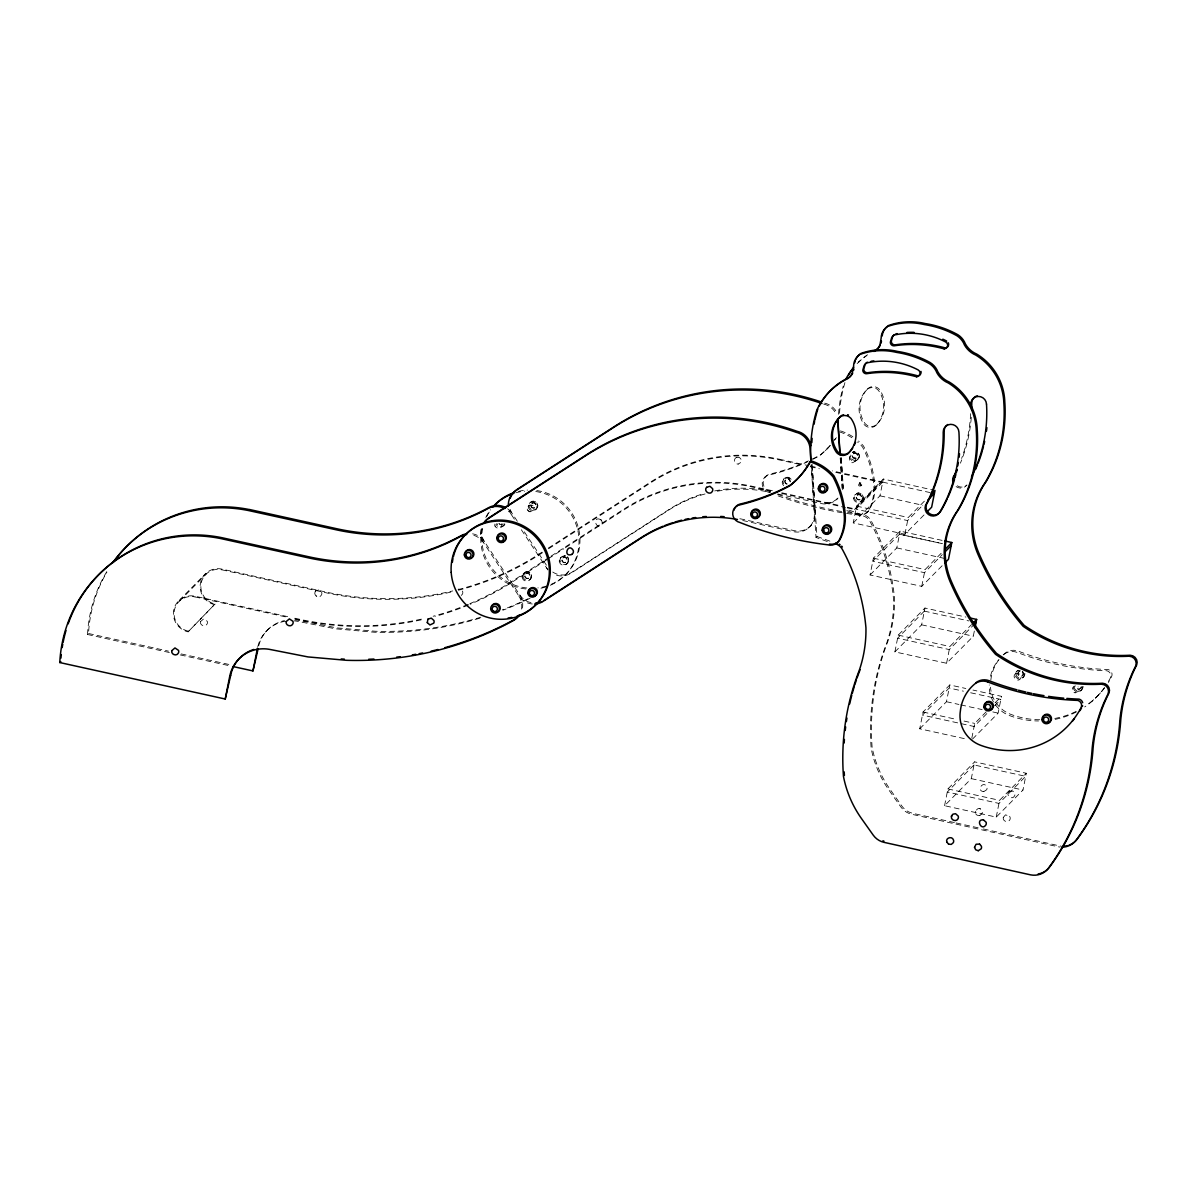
<?xml version="1.0" encoding="UTF-8"?>
<svg xmlns="http://www.w3.org/2000/svg" width="1197" height="1197" viewBox="0 0 1197 1197"><rect width="100%" height="100%" fill="white"/><g stroke="black" fill="none" stroke-linecap="round" stroke-linejoin="round"><path stroke-width="0.75" stroke-dasharray="5 3.75" d="M494.84 524.032C493.882 527.832 499.792 530.017 501.438 526.411A3.546 3.456 44.6 0 0 501.603 523.747M979.954 815.381C971.051 816.683 977.919 802.948 982.139 810.982A3.546 3.456 44.6 0 1 981.959 813.661L979.939 815.381M975.316 812.179L975.375 811.267M1003.251 817.416C1002.308 821.217 1008.203 823.401 1009.849 819.795A3.546 3.456 44.6 0 0 1010.014 817.132L1009.61 816.294M1024.841 673.687L1024.408 675.886M1082.941 686.494L1082.492 688.739M287.624 616.62L195.141 596.241A18.464 18.03 44.6 0 0 173.7 610.081A18.464 18.03 44.6 0 0 188.094 631.836L215.011 604.021A17.746 17.327 44.6 0 1 201.171 583.119A17.746 17.327 44.6 0 1 221.789 569.787M188.094 631.836L215.011 604.021M847.237 507.917L854.508 509.518L881.441 481.718L832.274 470.885M924.009 514.949L904.932 534.266L853.252 522.88L856.573 506.107L883.311 479.024L933.211 490.037M854.508 509.518L881.441 481.718M853.252 522.88L879.96 495.827L883.311 479.024M942.114 565.747L921.75 586.365L870.069 574.964L873.391 558.191L900.129 531.124L942.892 540.55M870.069 574.964L896.792 547.912L900.129 531.124M904.932 534.266L908.254 517.493L924.802 500.735M974.328 631.073L973.311 636.206L946.573 663.273L894.892 651.886L898.214 635.113L924.967 608.031L965.949 617.068M921.75 586.365L925.072 569.592L942.892 551.548M894.892 651.886L921.63 624.819L924.967 608.031M964.288 738.609L919.73 728.793L923.052 712.02L949.79 684.953L965.829 688.484M946.573 663.273L949.894 646.5L971.545 624.595M919.73 728.793L946.468 701.726L949.79 684.953M944.568 805.701L947.889 788.928L974.627 761.861L1026.308 773.262L1022.986 790.02L996.248 817.102L944.568 805.701L971.306 778.634L974.627 761.861M986.193 711.811L974.732 723.422L971.41 740.195L998.148 713.113L1001.47 696.34L972.966 690.056M996.248 817.102L999.57 800.329L1026.308 773.262M315.185 591.677C313.045 595.582 319.584 598.994 321.499 594.909A3.546 3.456 44.6 0 0 321.664 592.246L319.015 589.867L315.694 590.929M537.363 507.558C539.413 503.997 534.58 499.329 531.004 501.857M858.877 457.972C860.927 454.411 856.079 449.743 852.503 452.271A4.444 4.339 44.6 0 1 859.057 454.665A4.444 4.339 44.6 0 1 855.212 460.366A4.444 4.339 44.6 0 1 850.603 455.04M862.738 499.329C864.788 495.782 859.94 491.099 856.364 493.628M1003.251 817.431L1005.555 814.828L1009.61 816.309M504.91 524.106L504.925 524.062A4.444 4.339 44.6 0 1 496.815 523.388M531.244 578.031L531.468 574.665M568.38 562.141L568.605 558.775M315.185 591.677L315.694 590.914M854.853 461.623L855.361 460.875A3.546 3.456 44.6 0 0 855.526 458.197C848.284 449.01 846.892 468.7 855.361 460.875M859.117 483.768C856.483 487.254 863.695 486.61 862.035 483.214C855.78 481.778 862.633 483.768 860.852 485.997M859.91 482.915L859.835 484.905L861.825 485.024M764.434 477.708L765.407 476.72M825.227 450.73L826.199 449.743M827.082 448.86L828.055 447.873M867.481 512.107L868.438 511.134M859.596 361.165L858.623 362.137A67.271 65.685 44.5 0 1 866.852 355.524M179.191 600.385L205.974 573.258M179.67 600.909L206.453 573.782M503.473 525.857L504.266 525.034M529.283 503.428L530.091 502.62M535.852 509.279A4.444 4.339 44.6 0 0 535.328 501.693A4.444 4.339 44.6 0 0 529.029 505.777A4.444 4.339 44.6 0 0 535.852 509.279L536.705 508.545M523.179 573.857L523.987 573.049M529.807 579.782L530.6 578.974M560.316 557.967L561.124 557.159M566.929 563.892L567.737 563.084M566.914 573.288L567.887 572.316M783.287 479.473L784.095 478.65M857.411 459.768L858.219 458.945M808.394 527.997L809.367 527.009M810.264 526.126L811.237 525.139M854.658 495.199L855.466 494.391M861.212 501.049A4.444 4.339 44.6 0 0 860.703 493.463A4.444 4.339 44.6 0 0 854.389 497.548A4.444 4.339 44.6 0 0 861.212 501.049L862.079 500.316M882.698 482.107L855.96 509.189L907.64 520.575L922.917 505.104M899.501 534.221L942.278 543.647L899.516 534.206L872.778 561.273L924.458 572.675L942.278 554.63M924.353 611.113L897.615 638.196L949.296 649.582L973.475 625.103M1016.328 671.756L1017.136 670.948M995.111 702.789L1001.47 696.34M986.852 713.607L974.119 726.504L922.438 715.103L949.176 688.036L963.435 691.178M994.498 705.871L1000.872 699.422L970.572 692.749M1022.941 677.682L1023.749 676.874M1081.056 690.489L1081.849 689.681M1092.382 700.948L1093.609 699.721M1099.28 694.08L1100.492 692.854M169.361 652.515L87.576 634.5L88.548 633.512A138.613 135.381 44.7 0 1 106.907 572.076M265.48 632.076L266.437 631.103M836.164 499.882L837.137 498.91A17.76 17.342 44.7 0 1 822.159 502.575M867.421 389.13L868.379 388.157A8.244 8.05 44.5 0 1 879.451 389.429A27.606 26.962 44.5 0 1 876.219 424.965L875.246 425.937A8.304 8.11 44.5 0 1 864.189 424.666A27.606 26.962 44.5 0 1 867.421 389.13A8.244 8.05 44.5 0 1 878.478 390.402A27.606 26.962 44.5 0 1 875.246 425.937M827.262 541.508L815.995 537.438L816.953 536.465L812.045 461.638M461.264 595.433L462.461 594.086A3.546 3.456 44.6 0 0 462.626 591.423L460.86 589.358L458.167 589.133M1015.684 673.657C1010.867 676.814 1018.183 683.352 1020.787 678.235A3.546 3.456 44.6 0 0 1020.966 675.557L1018.303 673.193L1015.669 673.657M1009.475 791.292C1004.672 794.449 1011.989 800.988 1014.592 795.87A3.546 3.456 44.6 0 0 1014.757 793.192L1012.976 791.142L1009.475 791.292L1010.298 790.918M542.061 552.131L538.964 554.136A288.297 281.564 44.6 0 1 458.137 589.597M548.271 548.121L650.614 482.002A173.834 169.765 44.6 0 1 779.456 459.244M542.45 552.73L539.353 554.735A289.001 282.253 44.6 0 1 458.331 590.271M548.66 548.72L651.003 482.6A173.116 169.076 44.6 0 1 779.322 459.932L802.992 465.139M549.393 557.218L512.181 581.263A288.297 281.564 44.6 0 1 469.852 603.662M550.949 556.216L623.832 509.129A173.834 169.765 44.6 0 1 752.659 486.371L772.693 490.77M546.685 559.807L512.57 581.847A289.001 282.253 44.6 0 1 470.137 604.305M548.241 558.804L563.742 548.795M565.298 547.792L624.221 509.727A173.116 169.076 44.6 0 1 752.524 487.059L770.748 491.054M524.855 572.316L528.176 571.702L531.468 574.635M561.992 556.425L565.313 555.812M784.948 477.917L788.284 477.319L791.561 480.251A4.444 4.339 44.6 0 0 784.963 477.917A4.444 4.339 44.6 0 0 784.514 484.845M736.813 457.269C732.968 458.346 734.285 464.481 738.19 464.107M736.813 457.269L739.492 457.493L741.272 459.558A3.546 3.456 44.6 0 1 741.093 462.237L738.175 464.122M1075.534 685.926C1071.539 685.956 1071.21 692.24 1075.101 692.854M983.784 791.606L986.702 789.721A3.546 3.456 44.6 0 0 986.882 787.057C983.425 779.621 975.645 791.097 983.784 791.606M529.942 511.807L533.787 509.997A3.546 3.456 44.6 0 0 533.952 507.333C532.47 502.426 524.735 506.002 527.712 510.266M1075.086 692.854L1078.931 691.058A3.546 3.456 44.6 0 0 1079.096 688.38L1078.078 686.854M779.456 459.244L808.588 465.663M810.414 466.067L817.701 467.668M882.683 482.137L932.568 493.134M810.279 466.755L819.391 468.76M835.775 472.366L881.306 482.406M879.96 495.827L922.737 505.254M856.573 506.107L908.254 517.493M781.806 492.79L840.085 505.628M847.371 507.229L854.658 508.83M781.671 493.463L845.411 507.513M777.751 493.987L821.187 503.563A17.76 17.342 44.7 0 0 838.035 498.012M896.792 547.912L946.692 558.909M742.739 520.5L793.431 531.677A17.76 17.342 44.6 0 0 814.334 513.827L811.162 465.394M873.391 558.191L925.072 569.592M924.338 611.128L968.897 620.944M921.63 624.819L973.311 636.206M898.214 635.113L949.894 646.5M946.468 701.726L958.947 704.464M960.727 704.868L982.109 709.582M992.807 711.931L998.148 713.113M923.052 712.02L956.912 719.487M964.034 721.058L974.732 723.422M221.789 569.802L325.15 592.575A289.001 282.253 44.6 0 0 452.93 591.617M294.881 618.221L298.502 619.014A288.297 281.564 44.6 0 0 424.172 618.475M195.006 596.914L285.679 616.904M294.746 618.894L298.367 619.702A289.001 282.253 44.6 0 0 424.337 619.163M971.306 778.634L1022.986 790.02M947.889 788.928L999.57 800.329M88.548 633.512L168.508 651.138M181.226 653.936L230.303 664.754M180.268 654.924L231.156 666.13M954.383 822.548L912.757 813.317A17.775 17.357 44.5 0 1 901.91 806.09L890.089 789.377A106.877 104.348 44.5 0 1 872.134 747.407A248.078 242.228 44.5 0 1 887.77 641.697A126.373 123.396 44.5 0 0 894.548 598.829A200.542 195.814 44.5 0 0 871.177 520.86A11.746 11.476 44.5 0 0 860.688 514.306L846.189 509.084M956.194 822.952L981.54 828.563M983.35 828.967L1059.36 845.83A18.404 17.97 44.5 0 0 1060.976 846.07M846.833 510.64L859.715 515.294A11.746 11.476 44.5 0 1 870.204 521.847A200.542 195.814 44.5 0 1 893.59 599.817A126.373 123.396 44.5 0 1 886.812 642.669A248.078 242.228 44.5 0 0 871.162 748.394A106.877 104.348 44.5 0 0 889.117 790.349L900.937 807.062A17.775 17.357 44.5 0 0 911.8 814.289L1058.387 846.818A18.404 17.97 44.5 0 0 1060.018 847.057M816.953 536.465L831.451 541.702M527.712 510.266L529.957 511.807M979.49 808.618L980.358 808.933M600.924 519.797C592.276 514.919 595.522 531.528 601.762 524.002A3.546 3.456 44.6 0 0 601.926 521.338L600.924 519.797L601.522 520.515M528.326 510.969L529.089 511.493M316.023 595.882L316.786 596.405M510.266 509.503A17.716 17.312 44.5 0 0 512.301 513.648L517.343 521.264M524.331 531.827L546.535 565.358M514.366 519.184L511.269 514.515A17.775 17.357 44.7 0 0 508.396 511.149M521.353 529.747L546.565 567.857A17.775 17.357 44.7 0 0 547.972 569.697M530.974 602.675A17.775 17.357 44.6 0 1 519.782 594.969L484.471 541.643A17.775 17.357 44.6 0 0 471.753 533.667M532.291 603.991A17.775 17.357 44.6 0 1 518.825 595.956L483.513 542.615A17.775 17.357 44.6 0 0 470.795 534.655M568.605 558.745L567.348 556.859A4.444 4.339 44.6 0 1 566.555 564.011A4.444 4.339 44.6 0 1 560.091 560.69A4.444 4.339 44.6 0 1 565.283 555.827M494.96 525.857L495.363 526.68M841.207 457.404L843.376 490.246M840.249 458.391L842.164 487.583M811.207 464.436L815.995 537.438M841.356 458.646L843.062 484.74A17.76 17.342 44.7 0 1 842.598 490.037M840.279 457.763L842.089 485.713A17.76 17.342 44.7 0 1 842.075 488.376M812.135 464.406L815.292 512.84A17.76 17.342 44.6 0 1 794.389 530.69L743.711 519.528A138.239 134.992 44.6 0 0 738.429 518.466M852.683 452.616A4.444 4.339 44.6 0 1 858.488 456.611A4.444 4.339 44.6 0 1 853.266 461.084A4.444 4.339 44.6 0 1 850.169 454.77M1081.385 687.018A2.648 2.589 44.6 0 1 1076.208 686.554M1081.16 686.599A2.648 2.589 44.6 0 1 1078.721 689.337A2.648 2.589 44.6 0 1 1075.938 686.839M1082.926 686.524A4.444 4.339 44.6 0 1 1078.273 691.088A4.444 4.339 44.6 0 1 1074.248 685.776M1082.118 687.347A4.444 4.339 44.6 0 1 1076.896 691.821A4.444 4.339 44.6 0 1 1073.799 685.507M1022.433 671.712A2.648 2.589 44.6 0 1 1022.163 675.841A2.648 2.589 44.6 0 1 1018.228 674.42A2.648 2.589 44.6 0 1 1020.532 671.023M1022.163 671.981A2.648 2.589 44.6 0 1 1021.894 676.11A2.648 2.589 44.6 0 1 1017.974 674.689A2.648 2.589 44.6 0 1 1020.263 671.293M1024.827 673.716A4.444 4.339 44.6 0 1 1018.512 677.801A4.444 4.339 44.6 0 1 1018.004 670.215M1023.794 673.402A4.444 4.339 44.6 0 1 1020.308 679.073A4.444 4.339 44.6 0 1 1015.251 674.524A4.444 4.339 44.6 0 1 1020.487 670.44M1022.522 671.487A4.444 4.339 44.6 0 1 1023.285 672.37M787.162 483.902A2.648 2.589 44.6 0 1 785.097 480.775A2.648 2.589 44.6 0 1 788.165 478.785A2.648 2.589 44.6 0 1 790.229 481.912M786.893 484.172A2.648 2.589 44.6 0 1 784.798 481.269A2.648 2.589 44.6 0 1 787.446 479.009A2.648 2.589 44.6 0 1 790.005 481.508M783.706 485.668A4.444 4.339 44.6 0 1 784.648 478.456A4.444 4.339 44.6 0 1 790.978 482.241M504.461 523.837A4.444 4.339 44.6 0 1 496.007 524.211M498.79 523.478A2.648 2.589 44.6 0 0 502.935 523.852L503.204 523.568A2.648 2.589 44.6 0 1 499.508 523.732M700.918 494.481A138.239 135.022 44.7 0 0 668.973 509.533L571.897 572.256A17.775 17.357 44.7 0 1 552.386 571.822M714.684 490.92A138.239 135.022 44.7 0 1 769.716 491.054M824.688 403.135A17.76 17.342 44.7 0 1 837.511 413.923M823.716 404.107A17.76 17.342 44.7 0 1 836.553 414.895M705.063 493.957A138.239 135.022 44.7 0 0 668.016 510.506L570.939 573.228A17.775 17.357 44.7 0 1 553.418 573.991M717.212 491.219A138.239 135.022 44.7 0 1 770.509 492.401M511.343 514.635A17.716 17.312 44.5 0 1 508.71 508.246M507.648 508.785A17.775 17.357 44.7 0 1 512.226 513.543M527.952 598.784A336.566 328.741 44.7 0 1 502.351 609.842M480.88 617.188A336.566 328.741 44.7 0 1 375.319 631.238L336.716 627.871L299.669 620.57A35.491 34.668 44.7 0 0 295.105 619.881M258.747 645.707A35.491 34.668 44.7 0 1 284.467 620.57M546.58 567.857A17.731 17.312 44.7 0 1 547.762 569.937M530.106 598.216A336.566 328.741 44.7 0 1 503.009 610.186M479.922 618.161A336.566 328.741 44.7 0 1 374.362 632.225L335.744 628.844L298.696 621.542A35.491 34.668 44.7 0 0 294.148 620.854M257.789 646.694A35.491 34.668 44.7 0 1 285.006 621.243M87.501 634.485A138.613 135.381 44.7 0 1 106.847 571.553M535.762 491.518A49.69 48.538 44.6 0 1 578.645 535.224A49.69 48.538 44.6 0 1 547.508 586.38M545.802 586.964A49.69 48.538 44.6 0 1 538.68 588.64M525.857 588.969A49.69 48.538 44.6 0 1 482.526 525.962M485.787 517.463A49.69 48.538 44.6 0 1 490.575 509.757M515.727 492.775A49.69 48.538 44.6 0 1 524.75 491.174M536.735 490.546A49.69 48.538 44.6 0 1 579.483 533.338A49.69 48.538 44.6 0 1 550.186 584.749M546.76 585.976A49.69 48.538 44.6 0 1 537.827 587.922M526.815 587.996A49.69 48.538 44.6 0 1 482.66 528.52M486.745 516.491A49.69 48.538 44.6 0 1 490.456 510.251M518.451 491.354A49.69 48.538 44.6 0 1 527.533 490.082M769.506 492.595A9.127 8.903 44.5 0 1 769.836 474.85A211.345 206.363 44.5 0 0 807.436 461.862M846.608 513.438A351.08 342.806 44.5 0 0 857.052 514.86A10.474 10.234 44.5 0 0 868.139 511.328A48.583 47.446 44.5 0 0 873.885 486.64A98.857 96.523 44.5 0 0 862.498 446.945A49.661 48.493 44.5 0 0 857.576 442.022M842.149 512.735A351.08 342.806 44.5 0 1 776.569 495.304M847.581 512.451A351.08 342.806 44.5 0 0 858.025 513.887A10.474 10.234 44.5 0 0 869.112 510.341A48.583 47.446 44.5 0 0 874.857 485.653A98.857 96.523 44.5 0 0 863.471 445.957A49.661 48.493 44.5 0 0 858.548 441.035M841.626 511.508A351.08 342.806 44.5 0 1 777.526 494.316M770.464 491.608A9.127 8.903 44.5 0 1 770.808 473.862A211.345 206.363 44.5 0 0 808.409 460.89M839.516 431.878A49.661 48.493 44.5 0 1 852.04 437.818M812.404 458.99A211.345 206.363 44.5 0 0 820.259 454.965A82.713 80.768 44.5 0 0 831.571 443.952M812.763 459.334A211.345 206.363 44.5 0 0 819.302 455.952A82.713 80.768 44.5 0 0 830.613 444.925M836.359 437.638A82.713 80.768 44.5 0 1 834.833 439.793M835.386 438.626A82.713 80.768 44.5 0 1 833.86 440.78M840.474 430.89A49.661 48.493 44.5 0 1 852.997 436.83M990.817 680.18A42.479 41.476 44.6 0 1 999.66 658.739M1003.176 654.909A42.479 41.476 44.6 0 1 1005.121 653.173A13.721 13.406 44.6 0 1 1018.393 651.183A274.667 268.263 44.6 0 0 1108.242 669.557A5.102 4.983 44.6 0 1 1111.534 676.829A83.386 81.441 44.6 0 1 1108.302 682.485M1003.909 654.4A13.721 13.406 44.6 0 1 1017.181 652.41A274.667 268.263 44.6 0 0 1107.03 670.784A5.102 4.983 44.6 0 1 1110.322 678.071A83.386 81.441 44.6 0 1 1107.943 682.32M990.488 676.245A42.479 41.476 44.6 0 1 998.448 659.966M995.425 704.883A31.047 30.314 44.6 0 0 1009.445 715.552A83.386 81.441 44.6 0 0 1038.517 720.968M993.45 701.906A31.047 30.314 44.6 0 1 989.246 684.908M1104.367 687.751A83.386 81.441 44.6 0 1 1084.706 706.933M1076.327 711.946A83.386 81.441 44.6 0 1 1053.21 719.741M1104.622 687.826A83.386 81.441 44.6 0 1 1085.918 705.706M1076.088 711.437A83.386 81.441 44.6 0 1 1052.806 718.784M1039.729 719.741A83.386 81.441 44.6 0 1 1010.672 714.31A31.047 30.314 44.6 0 1 990.503 687.213M838.543 414.267A144.493 141.081 44.5 0 1 843.227 386.212M857.112 363.649A67.271 65.685 44.5 0 1 867.825 354.536M839.516 413.294A144.493 141.081 44.5 0 1 844.962 382.501M970.617 413.668A155.924 152.243 44.5 0 1 961.64 458.466M956.104 486.61A7.945 7.766 44.5 0 0 966.009 485.982L966.967 485.009A7.945 7.766 44.5 0 1 957.061 485.653M876.219 424.965A8.304 8.11 44.5 0 1 865.147 423.693A27.606 26.962 44.5 0 1 868.379 388.157M971.291 417.289A155.924 152.243 44.5 0 1 960.398 463.179M188.228 631.163A17.746 17.327 44.6 0 1 174.388 610.231A17.746 17.327 44.6 0 1 195.006 596.914M214.876 604.724A18.464 18.03 44.6 0 1 200.483 582.969A18.464 18.03 44.6 0 1 221.924 569.099L325.285 591.887A288.297 281.564 44.6 0 0 452.75 590.929M468.431 605.024A289.001 282.253 44.6 0 1 435.11 616.44M468.162 604.365A288.297 281.564 44.6 0 1 433.134 616.246M518.825 595.956A17.731 17.312 44.6 0 1 520.68 611.921M483.588 542.735A17.716 17.312 44.8 0 1 481.523 527.323M484.546 541.747A17.716 17.312 44.8 0 1 482.481 526.336M519.782 594.969A17.731 17.312 44.6 0 1 521.653 610.949M200.483 621.617C199.525 625.403 205.435 627.587 207.081 623.996A3.546 3.456 44.6 0 0 207.246 621.318L203.685 618.879L200.468 621.617M974.014 764.943L947.276 792.01L998.956 803.411L1025.694 776.329L974.014 764.943M856.424 497.204A2.648 2.589 44.6 0 0 860.493 499.284A2.648 2.589 44.6 0 0 860.194 494.765A2.648 2.589 44.6 0 0 856.424 497.204M856.154 497.473A2.648 2.589 44.6 0 0 860.224 499.553A2.648 2.589 44.6 0 0 859.925 495.034A2.648 2.589 44.6 0 0 856.154 497.473M853.596 498.356A4.444 4.339 44.6 0 0 860.419 501.857A4.444 4.339 44.6 0 0 859.895 494.271A4.444 4.339 44.6 0 0 853.596 498.356M852.563 455.833A2.648 2.589 44.6 0 0 856.633 457.927A2.648 2.589 44.6 0 0 856.334 453.394A2.648 2.589 44.6 0 0 852.563 455.833M852.294 456.102A2.648 2.589 44.6 0 0 856.379 458.197A2.648 2.589 44.6 0 0 856.064 453.663A2.648 2.589 44.6 0 0 852.294 456.102M562.096 559.957A2.648 2.589 44.6 0 0 566.166 562.051A2.648 2.589 44.6 0 0 565.852 557.518A2.648 2.589 44.6 0 0 562.096 559.957M561.827 560.226A2.648 2.589 44.6 0 0 565.897 562.321A2.648 2.589 44.6 0 0 565.582 557.787A2.648 2.589 44.6 0 0 561.827 560.226M559.253 561.124A4.444 4.339 44.6 0 0 566.076 564.625A4.444 4.339 44.6 0 0 565.553 557.039A4.444 4.339 44.6 0 0 559.253 561.124M531.064 505.418A2.648 2.589 44.6 0 0 535.134 507.513A2.648 2.589 44.6 0 0 534.82 502.979A2.648 2.589 44.6 0 0 531.064 505.418M530.795 505.688A2.648 2.589 44.6 0 0 534.864 507.782A2.648 2.589 44.6 0 0 534.55 503.264A2.648 2.589 44.6 0 0 530.795 505.688M528.221 506.585A4.444 4.339 44.6 0 0 535.044 510.087A4.444 4.339 44.6 0 0 534.535 502.501A4.444 4.339 44.6 0 0 528.221 506.585M524.959 575.862A2.648 2.589 44.6 0 0 529.029 577.942A2.648 2.589 44.6 0 0 528.715 573.423A2.648 2.589 44.6 0 0 524.959 575.862M524.69 576.131A2.648 2.589 44.6 0 0 528.76 578.211A2.648 2.589 44.6 0 0 528.446 573.692A2.648 2.589 44.6 0 0 524.69 576.131M522.924 576.206A4.444 4.339 44.6 0 0 529.747 579.707A4.444 4.339 44.6 0 0 529.224 572.121A4.444 4.339 44.6 0 0 522.924 576.206M522.116 577.014A4.444 4.339 44.6 0 0 528.939 580.515A4.444 4.339 44.6 0 0 528.416 572.929A4.444 4.339 44.6 0 0 522.116 577.014"/><path stroke-width="1.5" d="M951.435 816.369C950.493 820.154 956.388 822.339 958.049 818.748A3.546 3.456 44.6 0 0 958.213 816.07L955.565 813.706L952.932 814.169L951.435 816.369L951.735 815.501M974.523 847.356L976.079 844.244L979.58 844.094M60.808 661.597L59.85 662.569L225.231 699.018L229.734 676.26A35.491 34.668 44.6 0 1 270.956 649.642L308.003 656.929L346.621 660.31A336.566 328.681 44.6 0 0 513.169 620.674A17.731 17.312 44.6 0 0 518.436 616.036M230.707 675.273L225.231 699.018M232.966 666.534L252.956 670.933L257.475 648.176M258.088 648.954L252.956 670.933M944.687 540.939L951.81 542.525L948.473 559.298L944.657 563.159M975.001 627.662L976.647 619.433L969.51 617.861M427.957 619.163L427.269 622.59M706.589 487.314C703.133 491.024 710.18 495.887 712.395 491.294A3.546 3.456 44.6 0 0 712.559 488.63L709.911 486.266L706.589 487.314M916.618 376.786A3.696 3.621 44.8 0 0 918.159 369.918A75.905 74.139 44.8 0 0 868.723 362.526A5.506 5.372 44.8 0 0 864.084 365.639L862.798 370.127A3.426 3.337 44.8 0 0 866.688 373.703A120.912 118.114 44.8 0 1 916.618 376.786L917.575 375.798A3.696 3.621 44.8 0 0 921.017 371.429M931.161 494.286L934.992 490.426L931.64 507.214L926.553 512.376M927.989 499.972L934.378 493.508M945.435 548.959L951.81 542.525M944.822 552.056L951.196 545.593M972.817 623.293L976.647 619.433M973.475 625.103L976.034 622.515M809.995 461.758A49.661 48.508 44.8 0 1 832.977 476.825A98.857 96.568 44.8 0 1 844.349 516.535A48.583 47.461 44.8 0 1 838.588 541.239A10.474 10.234 44.8 0 1 827.501 544.77A351.08 342.97 44.8 0 1 739.955 522.505A9.127 8.918 44.8 0 1 740.3 504.76A211.345 206.453 44.8 0 0 789.766 485.832A82.713 80.812 44.8 0 0 809.995 461.743L810.953 460.785A144.493 141.156 44.8 0 1 816.833 410.032A67.271 65.715 44.8 0 1 845.336 379.793A11.88 11.596 44.8 0 0 852.922 369.918L853.596 366.043A14.499 14.155 44.8 0 1 860.044 354.387A65.192 63.68 44.8 0 1 896.643 352.412A96.299 94.069 44.8 0 1 929.336 363.604A18.539 18.105 44.8 0 1 936.907 372.821A22.938 22.414 44.8 0 0 948.248 382.965A57.336 56.005 44.8 0 1 976.273 430.725A141.575 138.298 44.8 0 1 957.42 510.775A74.798 73.062 44.8 0 0 950.478 582.595A273.769 267.44 44.8 0 0 995.545 654.34A170.632 166.682 44.8 0 0 1101.509 684.19A7.092 6.943 44.8 0 1 1108.048 693.976A156.104 152.498 44.8 0 0 1092.173 748.305A233.55 228.148 44.8 0 1 1048.108 868.648A18.404 17.985 44.8 0 1 1030.677 874.872L884.074 842.359A17.775 17.357 44.8 0 1 873.226 835.132L861.391 818.419A106.877 104.408 44.8 0 1 843.466 776.434A248.078 242.333 44.8 0 1 859.147 670.679A126.373 123.456 44.8 0 0 865.94 627.797A200.542 195.904 44.8 0 0 842.583 549.812A11.746 11.476 44.8 0 0 835.282 543.722M944.164 348.881A3.696 3.606 44.5 0 0 945.72 342.013A75.905 74.109 44.5 0 0 896.284 334.621A5.506 5.372 44.5 0 0 891.645 337.734L890.359 342.222A3.426 3.337 44.5 0 0 894.249 345.798A120.912 118.054 44.5 0 1 944.164 348.881L945.136 347.908A3.696 3.606 44.5 0 0 948.308 342.791M427.957 619.178L431.279 618.116L433.913 620.495A3.546 3.456 44.6 0 1 433.748 623.158L429.918 624.969L427.284 622.59M571.852 554.42L573.049 553.074A3.546 3.456 44.6 0 0 573.213 550.411C568.096 541.897 562.605 557.772 571.852 554.42M544.141 600.34L641.218 537.633A138.239 134.992 44.6 0 1 663.153 526.201M978.263 850.708L981.181 848.823A3.546 3.456 44.6 0 0 981.345 846.159L979.565 844.094M341.145 658.948L344.362 659.143M983.44 819.855C975.346 819.032 981.495 831.616 985.924 824.898A3.546 3.456 44.6 0 0 986.089 822.219L983.44 819.855M978.263 850.708L975.72 849.795L974.523 847.356M249.724 509.548L336.552 528.685A224.243 219.021 44.7 0 0 488.96 507.528A17.775 17.357 44.7 0 1 505.762 507.618M948.593 844.169L951.286 844.394L953.306 842.673A3.546 3.456 44.6 0 0 953.47 840.01C952.258 835.686 945.196 837.84 946.827 842.119M948.608 844.169L946.827 842.104M840.01 454.74L838.558 432.85A144.493 141.081 44.5 0 1 838.289 419.982M840.04 454.037L837.855 420.506A17.76 17.342 44.7 0 0 837.631 418.591M810.923 461.668L810.07 448.621A17.76 17.342 44.6 0 0 795.945 432.237A244.427 238.712 44.6 0 0 585.438 455.818L488.376 518.525A17.716 17.312 44.8 0 0 483.543 523.254M1042.722 718.739A4.444 4.339 44.6 0 1 1047.195 714.175A4.444 4.339 44.6 0 1 1051.46 719.128A4.444 4.339 44.6 0 1 1046.253 722.838M984.697 704.794A4.444 4.339 44.6 0 1 989.47 701.397A4.444 4.339 44.6 0 1 993.39 705.931A4.444 4.339 44.6 0 1 989.291 710.12M987.061 709.641A4.444 4.339 44.6 0 1 986.104 708.983M751.641 512.511A4.444 4.339 44.6 0 1 756.803 509.174A4.444 4.339 44.6 0 1 760.26 514.411A4.444 4.339 44.6 0 1 755.098 517.732M823.012 528.236A4.444 4.339 44.6 0 1 828.548 525.004A4.444 4.339 44.6 0 1 831.421 530.87A4.444 4.339 44.6 0 1 825.391 533.084M819.317 489.139A4.444 4.339 44.6 0 1 822.414 483.543A4.444 4.339 44.6 0 1 827.8 487.254A4.444 4.339 44.6 0 1 823.76 492.206M821.531 491.713A4.444 4.339 44.6 0 1 820.573 491.054M528.685 591.004A4.444 4.339 44.6 0 1 533.458 587.607A4.444 4.339 44.6 0 1 537.378 592.141A4.444 4.339 44.6 0 1 533.278 596.33M531.049 595.837A4.444 4.339 44.6 0 1 530.091 595.178M491.907 605.817A4.444 4.339 44.6 0 1 499.134 605.024A4.444 4.339 44.6 0 1 497.264 612.026M493.912 611.742A4.444 4.339 44.6 0 1 492.955 611.083M465.573 551.892A4.444 4.339 44.6 0 1 472.815 551.099A4.444 4.339 44.6 0 1 470.945 558.101M467.578 557.802A4.444 4.339 44.6 0 1 466.635 557.144M497.653 536.465A4.444 4.339 44.6 0 1 502.8 533.129A4.444 4.339 44.6 0 1 506.256 538.366A4.444 4.339 44.6 0 1 501.109 541.702M498.311 539.772A4.444 4.339 44.6 0 1 497.802 538.725M1038.128 874.019A18.404 17.985 44.8 0 0 1049.081 867.675A233.55 228.148 44.8 0 0 1093.145 747.332A156.104 152.498 44.8 0 1 1109.006 693.003A7.092 6.943 44.8 0 0 1102.482 683.233A170.632 166.682 44.8 0 1 996.503 653.367A273.769 267.44 44.8 0 1 951.45 581.622A74.798 73.062 44.8 0 1 958.378 509.802A141.575 138.298 44.8 0 0 977.231 429.753A57.336 56.005 44.8 0 0 949.206 382.008A22.938 22.414 44.8 0 1 937.864 371.863A18.539 18.105 44.8 0 0 930.293 362.631A96.299 94.069 44.8 0 0 897.6 351.439A65.192 63.68 44.8 0 0 861.002 353.414A14.499 14.155 44.8 0 0 855.78 359.444M883.955 841.117A17.775 17.357 44.8 0 1 882.907 840.773M844.424 775.461A248.078 242.333 44.8 0 1 844.184 771.87M844.169 743.038A248.078 242.333 44.8 0 1 844.409 739.447M845.232 730.484A248.078 242.333 44.8 0 1 845.651 726.923M846.384 721.582A248.078 242.333 44.8 0 1 846.937 718.035M849.675 703.941A248.078 242.333 44.8 0 1 851.8 695.233M852.264 693.497A248.078 242.333 44.8 0 1 854.254 686.614M854.793 684.908A248.078 242.333 44.8 0 1 856.453 679.791M857.022 678.101A248.078 242.333 44.8 0 1 860.104 669.707M836.254 542.765A11.746 11.476 44.8 0 1 837.272 543.109M839.202 544.081A11.746 11.476 44.8 0 1 840.099 544.71M841.7 546.161A11.746 11.476 44.8 0 1 842.404 546.999M811.835 442.651A144.493 141.156 44.8 0 1 812.135 438.371M814.065 424.247A144.493 141.156 44.8 0 1 814.618 421.464M814.918 420.072A144.493 141.156 44.8 0 1 817.805 409.06M819.347 405.888A67.271 65.715 44.8 0 1 846.309 378.821A11.88 11.596 44.8 0 0 852.713 373.165M853.88 368.945A11.88 11.596 44.8 0 1 853.745 370.053M854.763 362.751A14.499 14.155 44.8 0 1 855.361 360.506M843.511 414.76A8.244 8.05 44.8 0 0 840.803 416.077A27.606 26.977 44.8 0 0 837.556 451.613A8.304 8.11 44.8 0 0 848.628 452.885A27.606 26.977 44.8 0 0 852.743 447.962M847.551 414.716A8.244 8.05 44.8 0 1 848.523 415.015M855.556 442.187A27.606 26.977 44.8 0 1 854.314 445.164M871.072 361.285A75.905 74.139 44.8 0 1 873.855 360.866M865.835 363.424A5.506 5.372 44.8 0 0 865.057 364.666L863.755 369.14A3.426 3.337 44.8 0 0 867.645 372.731A120.912 118.114 44.8 0 1 917.575 375.798M866.164 363.065A5.506 5.372 44.8 0 1 867.331 362.182M959.5 453.798A143.849 140.528 44.8 0 1 959.111 457.284M958.378 462.476A143.849 140.528 44.8 0 1 957.765 465.917M957.091 469.329A143.849 140.528 44.8 0 1 956.313 472.74M955.894 474.431A143.849 140.528 44.8 0 1 954.997 477.798M954.518 479.473A143.849 140.528 44.8 0 1 947.904 497.428M947.171 498.999A143.849 140.528 44.8 0 1 940.692 511.284A7.945 7.766 44.8 0 1 929.456 513.588A7.945 7.766 44.8 0 1 927.72 502.171A155.924 152.318 44.8 0 0 944.164 431.399A7.96 7.781 44.8 0 1 947.785 424.501M821.187 401.938A244.427 238.742 44.7 0 0 614.166 426.716L517.089 489.453A17.716 17.312 44.5 0 0 510.236 498.236M821.965 403.509A244.427 238.742 44.7 0 0 613.208 427.703L516.131 490.426A17.716 17.312 44.5 0 0 508.396 505.972M113.595 561.872A138.613 135.381 44.7 0 1 249.709 509.623M112.623 562.844A138.613 135.381 44.7 0 1 248.752 510.595L335.579 529.658A224.243 219.021 44.7 0 0 488.002 508.501A17.775 17.357 44.7 0 1 504.805 508.59M493.837 506.002A49.69 48.538 44.6 0 1 513.229 492.91M492.88 506.974A49.69 48.538 44.6 0 1 513.992 493.299M1061.649 847.162A18.404 17.97 44.5 0 0 1075.834 840.593A233.55 228.043 44.5 0 0 1119.853 720.295A156.104 152.423 44.5 0 1 1135.684 665.996A7.092 6.928 44.5 0 0 1129.16 656.21A170.632 166.607 44.5 0 1 1023.181 626.36A273.769 267.305 44.5 0 1 978.099 554.645A74.798 73.032 44.5 0 1 985.011 482.84A141.575 138.239 44.5 0 0 1003.834 402.835A57.336 55.975 44.5 0 0 975.794 355.09A22.938 22.399 44.5 0 1 964.453 344.945A18.539 18.105 44.5 0 0 956.882 335.714A96.299 94.024 44.5 0 0 924.189 324.537A65.192 63.65 44.5 0 0 887.59 326.497A14.499 14.155 44.5 0 0 881.142 338.153L880.468 342.028A11.88 11.596 44.5 0 1 873.915 351.469M845.95 378.955A67.271 65.685 44.5 0 1 853.805 367.27M879.107 347.115A11.88 11.596 44.5 0 1 873.87 350.901M881.441 341.04A11.88 11.596 44.5 0 1 881.052 343.21M880.274 345.26A11.88 11.596 44.5 0 1 879.735 346.217M848.643 374.885A67.271 65.685 44.5 0 1 852.563 369.035M1068.996 845.142A18.404 17.97 44.5 0 0 1076.791 839.606A233.55 228.043 44.5 0 0 1120.811 719.307A156.104 152.423 44.5 0 1 1136.656 665.008A7.092 6.928 44.5 0 0 1130.118 655.238A170.632 166.607 44.5 0 1 1024.153 625.373A273.769 267.305 44.5 0 1 979.071 553.657A74.798 73.032 44.5 0 1 985.984 481.852A141.575 138.239 44.5 0 0 1004.792 401.848A57.336 55.975 44.5 0 0 976.767 354.103A22.938 22.399 44.5 0 1 965.41 343.958A18.539 18.105 44.5 0 0 957.854 334.741A96.299 94.024 44.5 0 0 925.146 323.549A65.192 63.65 44.5 0 0 888.563 325.509A14.499 14.155 44.5 0 0 882.174 335.998M1067.44 845.621A18.404 17.97 44.5 0 1 1064.238 846.129M957.002 469.733A155.924 152.243 44.5 0 1 954.353 475.209A7.945 7.766 44.5 0 0 953.366 483.304M986.508 404.107A143.849 140.453 44.5 0 1 971.515 476.72M970.767 404.466A7.96 7.766 44.5 0 1 978.263 396.431A7.96 7.766 44.5 0 1 986.493 404.107M945.136 347.908A120.912 118.054 44.5 0 0 895.206 344.841A3.426 3.337 44.5 0 1 891.316 341.25L892.603 336.776A5.506 5.372 44.5 0 1 894.473 334.547M895.79 333.903A5.506 5.372 44.5 0 1 897.241 333.649M906.997 332.437A75.905 74.109 44.5 0 1 914.044 332.362M942.832 339.17A75.905 74.109 44.5 0 1 946.677 341.055M971.695 409.643A155.924 152.243 44.5 0 0 971.74 403.494A7.96 7.766 44.5 0 1 977.216 395.773M986.897 427.628A143.849 140.453 44.5 0 1 986.463 431.1M984.667 441.424A143.849 140.453 44.5 0 1 983.904 444.82M983.485 446.511A143.849 140.453 44.5 0 1 982.587 449.877M982.109 451.553A143.849 140.453 44.5 0 1 978.173 463.089M977.545 464.705A143.849 140.453 44.5 0 1 975.495 469.493M953.71 480.266A7.945 7.766 44.5 0 1 955.311 474.236M737.457 519.453A138.239 134.992 44.6 0 0 640.245 538.605L543.184 601.328A17.775 17.357 44.6 0 1 534.58 604.051M810.818 445.733A17.76 17.342 44.6 0 0 796.903 431.249A244.427 238.712 44.6 0 0 586.395 454.83L489.334 517.553A17.716 17.312 44.8 0 0 484.501 522.281M664.799 525.543A138.239 134.992 44.6 0 1 673.163 522.595M674.854 522.072A138.239 134.992 44.6 0 1 681.706 520.186M685.178 519.378A138.239 134.992 44.6 0 1 688.664 518.675M692.165 518.062A138.239 134.992 44.6 0 1 695.696 517.523M702.774 516.745A138.239 134.992 44.6 0 1 706.335 516.505M720.624 516.446A138.239 134.992 44.6 0 1 724.2 516.67M542.166 601.448A17.775 17.357 44.6 0 1 540.042 602.271M537.827 602.824A17.775 17.357 44.6 0 1 535.553 603.064M466.426 534.625A17.775 17.357 44.6 0 0 460.247 536.6A224.243 218.991 44.6 0 1 307.838 557.742L221.011 538.62A138.613 135.366 44.6 0 0 59.775 662.569M60.957 658.081A138.613 135.366 44.6 0 1 61.271 654.579M62.184 647.607A138.613 135.366 44.6 0 1 62.768 644.151M63.097 642.43A138.613 135.366 44.6 0 1 66 630.52M68.154 623.861A138.613 135.366 44.6 0 1 221.969 537.707L308.796 556.785A224.243 218.991 44.6 0 0 461.204 535.628A17.775 17.357 44.6 0 1 467.384 533.653M519.393 615.063A17.731 17.312 44.6 0 1 514.141 619.702A336.566 328.681 44.6 0 1 444.745 647.712M437.982 649.492A336.566 328.681 44.6 0 1 431.189 651.123M422.631 652.963A336.566 328.681 44.6 0 1 419.189 653.637M415.748 654.28A336.566 328.681 44.6 0 1 412.292 654.879M400.172 656.689A336.566 328.681 44.6 0 1 396.686 657.123M373.958 659.053A336.566 328.681 44.6 0 1 368.691 659.278M230.677 675.273A35.491 34.668 44.6 0 1 253.794 649.432M453.364 556.8A49.69 48.538 44.6 0 1 534.161 533.608A49.69 48.538 44.6 0 1 517.074 616.036M511.777 617.398A49.69 48.538 44.6 0 1 508.141 617.966M452.406 562.171A49.69 48.538 44.6 0 1 452.975 558.58M987.944 682.006A274.667 268.263 44.6 0 0 1077.794 700.395A5.102 4.983 44.6 0 1 1081.071 707.666A83.386 81.441 44.6 0 1 980.223 745.133A31.047 30.314 44.6 0 1 960.368 711.003A42.479 41.476 44.6 0 1 974.672 683.996A13.721 13.406 44.6 0 1 987.944 682.006M1066.826 698.42A274.667 268.263 44.6 0 0 1079.051 699.108A5.102 4.983 44.6 0 1 1082.701 702.714M1063.774 698.165A274.667 268.263 44.6 0 1 1048.557 696.37M1044.008 695.652A274.667 268.263 44.6 0 1 1033.445 693.706M1031.934 693.392A274.667 268.263 44.6 0 1 1027.43 692.405M1025.934 692.061A274.667 268.263 44.6 0 1 1018.482 690.205M1016.986 689.816A274.667 268.263 44.6 0 1 989.201 680.734A13.721 13.406 44.6 0 0 975.929 682.724M1081.594 707.831A83.386 81.441 44.6 0 1 1079.963 710.659M1074.427 718.679A83.386 81.441 44.6 0 1 1072.377 721.192M1082.627 705.706A5.102 4.983 44.6 0 1 1082.342 706.395M733.926 510.266A9.127 8.918 44.8 0 1 741.257 503.787A211.345 206.453 44.8 0 0 790.738 484.875A82.713 80.812 44.8 0 0 810.953 460.785A49.661 48.508 44.8 0 1 833.95 475.852A98.857 96.568 44.8 0 1 845.306 515.563A48.583 47.461 44.8 0 1 839.561 540.266A10.474 10.234 44.8 0 1 834.608 543.767M833.606 544.022A10.474 10.234 44.8 0 1 829.476 544.051M171.769 650.674C170.812 654.475 176.722 656.659 178.368 653.068A3.546 3.456 44.6 0 0 178.533 650.39L174.971 647.936L171.755 650.689M286.188 621.602C285.23 625.388 291.125 627.587 292.786 623.981A3.546 3.456 44.6 0 0 292.951 621.303L289.39 618.864L286.173 621.602M1043.425 719.756A2.648 2.589 44.6 0 0 1047.495 721.851A2.648 2.589 44.6 0 0 1047.18 717.317A2.648 2.589 44.6 0 0 1043.425 719.756M1041.914 719.562A4.444 4.339 44.6 0 0 1048.737 723.063A4.444 4.339 44.6 0 0 1048.228 715.477A4.444 4.339 44.6 0 0 1041.914 719.562M985.311 706.948A2.648 2.589 44.6 0 0 989.38 709.043A2.648 2.589 44.6 0 0 989.081 704.509A2.648 2.589 44.6 0 0 985.311 706.948M983.814 706.754A4.444 4.339 44.6 0 0 990.637 710.255A4.444 4.339 44.6 0 0 990.128 702.669A4.444 4.339 44.6 0 0 983.814 706.754M752.27 514.65A2.648 2.589 44.6 0 0 756.339 516.745A2.648 2.589 44.6 0 0 756.025 512.211A2.648 2.589 44.6 0 0 752.27 514.65M750.773 514.471A4.444 4.339 44.6 0 0 757.596 517.972A4.444 4.339 44.6 0 0 757.073 510.371A4.444 4.339 44.6 0 0 750.773 514.471M823.641 530.391A2.648 2.589 44.6 0 0 827.711 532.485A2.648 2.589 44.6 0 0 827.396 527.952A2.648 2.589 44.6 0 0 823.641 530.391M822.144 530.196A4.444 4.339 44.6 0 0 828.967 533.697A4.444 4.339 44.6 0 0 828.444 526.111A4.444 4.339 44.6 0 0 822.144 530.196M819.78 489.019A2.648 2.589 44.6 0 0 823.85 491.114A2.648 2.589 44.6 0 0 823.551 486.581A2.648 2.589 44.6 0 0 819.78 489.019M818.284 488.84A4.444 4.339 44.6 0 0 825.107 492.341A4.444 4.339 44.6 0 0 824.598 484.74A4.444 4.339 44.6 0 0 818.284 488.84M529.298 593.158A2.648 2.589 44.6 0 0 533.368 595.238A2.648 2.589 44.6 0 0 533.069 590.72A2.648 2.589 44.6 0 0 529.298 593.158M527.802 592.964A4.444 4.339 44.6 0 0 534.625 596.465A4.444 4.339 44.6 0 0 534.116 588.879A4.444 4.339 44.6 0 0 527.802 592.964M492.162 609.049A2.648 2.589 44.6 0 0 496.231 611.143A2.648 2.589 44.6 0 0 495.932 606.61A2.648 2.589 44.6 0 0 492.162 609.049M490.665 608.854A4.444 4.339 44.6 0 0 497.488 612.355A4.444 4.339 44.6 0 0 496.979 604.769A4.444 4.339 44.6 0 0 490.665 608.854M465.828 555.124A2.648 2.589 44.6 0 0 469.912 557.203A2.648 2.589 44.6 0 0 469.598 552.685A2.648 2.589 44.6 0 0 465.828 555.124M464.331 554.929A4.444 4.339 44.6 0 0 471.154 558.43A4.444 4.339 44.6 0 0 470.645 550.844A4.444 4.339 44.6 0 0 464.331 554.929M498.266 538.62A2.648 2.589 44.6 0 0 502.336 540.7A2.648 2.589 44.6 0 0 502.037 536.181A2.648 2.589 44.6 0 0 498.266 538.62M496.77 538.426A4.444 4.339 44.6 0 0 503.593 541.927A4.444 4.339 44.6 0 0 503.084 534.341A4.444 4.339 44.6 0 0 496.77 538.426M847.656 453.872A27.606 26.977 44.8 0 0 850.902 418.322A8.244 8.05 44.8 0 0 839.845 417.065A27.606 26.977 44.8 0 0 836.598 452.601A8.304 8.11 44.8 0 0 847.656 453.872M926.747 503.159A155.924 152.318 44.8 0 0 943.206 432.386A7.96 7.781 44.8 0 1 950.702 424.351A7.96 7.781 44.8 0 1 958.917 432.027A143.849 140.528 44.8 0 1 939.72 512.271A7.945 7.766 44.8 0 1 928.498 514.56A7.945 7.766 44.8 0 1 926.747 503.159M451.194 572.361A49.69 48.538 44.6 0 0 527.608 611.577A49.69 48.538 44.6 0 0 521.817 526.59A49.69 48.538 44.6 0 0 451.194 572.361"/></g></svg>
